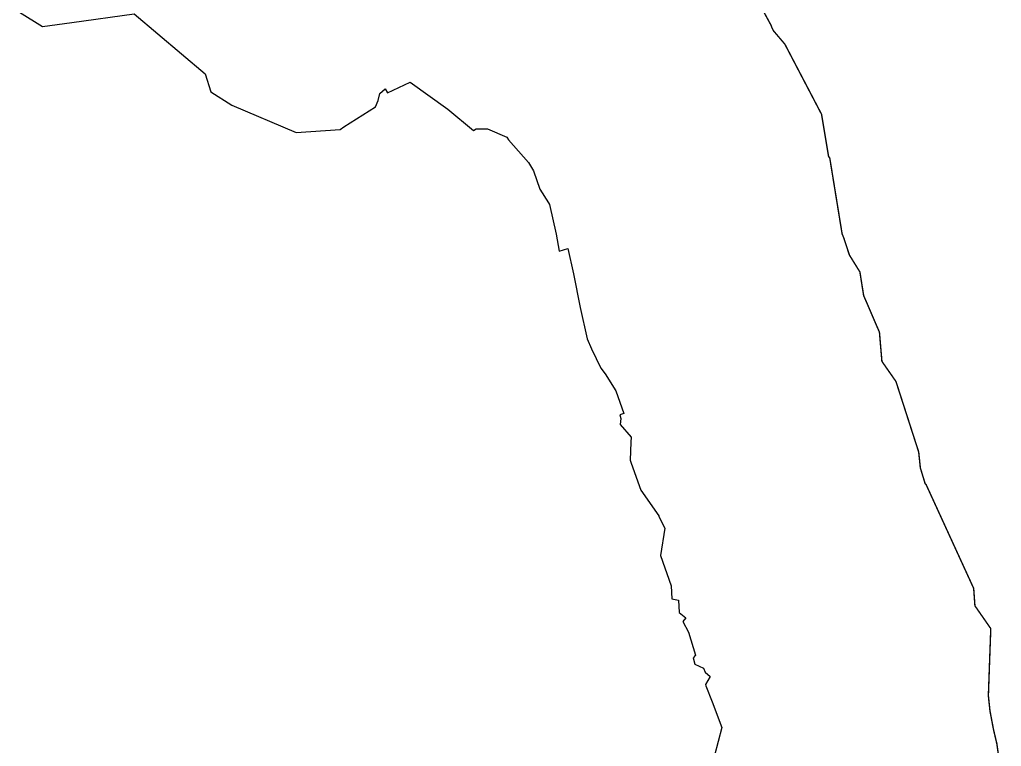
# Model space of a CAD drawing. Header units: metres. Extents: x 255476 to 378809, y 1739479 to 2227865.
# Drawn here: x 312365 to 315864, y 1899293 to 1901882 of the extents above; entities that cross this region are included whole.
import ezdxf

# ---------------------------------------------------------------- set-up
doc = ezdxf.new("R2010")
doc.units = ezdxf.units.M
doc.header["$MEASUREMENT"] = 0
doc.layers.add('COASTLINE', color=5, linetype='Continuous')
doc.layers.add('DISTRICT BOUNDRY', color=86, linetype='Continuous')

msp = doc.modelspace()

# ---------------------------------------------------------------- linework, layer by layer
at = {"layer": 'COASTLINE', "color": 1, "flags": 128}
msp.add_lwpolyline([(314992.5, 1901955.4, 5, 5, 0), (315042.6, 1901863, 5, 5, 0), (315046.9, 1901851.7, 5, 5, 0), (315052.4, 1901841.7, 5, 5, 0), (315092, 1901795.3, 5, 5, 0), (315222.8, 1901545.4, 5, 5, 0), (315247.9, 1901395.1, 5, 5, 0), (315252.2, 1901389.1, 5, 5, 0), (315296.1, 1901119.4, 5, 5, 0), (315302.8, 1901102.7, 5, 5, 0), (315322, 1901043.8, 5, 5, 0), (315359.6, 1900983.2, 5, 5, 0), (315372.9, 1900899.3, 5, 5, 0), (315429.2, 1900768.5, 5, 5, 0), (315438, 1900664.6, 5, 5, 0), (315488.1, 1900592.9, 5, 5, 0), (315569.1, 1900341.6, 5, 5, 0), (315575, 1900285, 5, 5, 0), (315592.1, 1900228.8, 5, 5, 0), (315595.2, 1900226.2, 5, 5, 0), (315765.1, 1899855.5, 5, 5, 0), (315769.5, 1899793.5, 5, 5, 0), (315826, 1899712.2, 5, 5, 0), (315817.4, 1899472.9, 5, 5, 0), (315823.2, 1899418.6, 5, 5, 0), (315833.5, 1899364.1, 5, 5, 0), (315836.1, 1899350.8, 5, 5, 0), (315847.5, 1899302.4, 5, 5, 0), (315861.2, 1899206.9, 5, 5, 0)], format="xyseb", dxfattribs=at)
at = {"layer": 'DISTRICT BOUNDRY'}
msp.add_polyline3d([(312365, 1901909, 0), (312446.6, 1901857.7, 0), (312551.3, 1901871.7, 0), (312773.2, 1901903.3, 0), (313025.8, 1901689.9, 0), (313045.9, 1901625.7, 0), (313121.4, 1901577.3, 0), (313350.3, 1901479.9, 0), (313507.6, 1901491, 0), (313520.2, 1901500, 0), (313632.8, 1901572.1, 0), (313642.3, 1901594.2, 0), (313648.6, 1901619.6, 0), (313667.6, 1901635.4, 0), (313676, 1901621.4, 0), (313756.3, 1901659.2, 0), (313891.1, 1901563.4, 0), (313981.9, 1901487.5, 0), (313991.7, 1901493.4, 0), (314032.9, 1901493.9, 0), (314100.9, 1901463.2, 0), (314107.7, 1901454.6, 0), (314178.7, 1901373.4, 0), (314196.6, 1901343.9, 0), (314218.8, 1901278.4, 0), (314250.3, 1901229.7, 0), (314253.9, 1901223.6, 0), (314276.7, 1901117.8, 0), (314287.3, 1901056.8, 0), (314318.1, 1901067.4, 0), (314339.2, 1900976.9, 0), (314362.6, 1900856.8, 0), (314388.1, 1900744.4, 0), (314403.3, 1900708.9, 0), (314436, 1900640.9, 0), (314451.8, 1900620.2, 0), (314489.4, 1900559.7, 0), (314518.6, 1900478.4, 0), (314503.9, 1900473.5, 0), (314507.5, 1900460.8, 0), (314504.6, 1900439.8, 0), (314544.9, 1900394.9, 0), (314542.7, 1900376.8, 0), (314540.6, 1900312, 0), (314544, 1900302.1, 0), (314579.1, 1900205.7, 0), (314642.5, 1900113.9, 0), (314643.5, 1900112, 0), (314664.8, 1900070, 0), (314649.4, 1899973.3, 0), (314687.3, 1899864.4, 0), (314689.6, 1899817.8, 0), (314712.5, 1899813.7, 0), (314715, 1899770, 0), (314739.2, 1899751, 0), (314729, 1899737.9, 0), (314748.9, 1899700, 0), (314774.1, 1899617.2, 0), (314765.8, 1899607.8, 0), (314771.3, 1899585.7, 0), (314802, 1899571.7, 0), (314807.9, 1899557.1, 0), (314825.7, 1899541.9, 0), (314809.3, 1899512.8, 0), (314810.3, 1899508.3, 0), (314833.2, 1899451.5, 0), (314868, 1899359.4, 0), (314840.9, 1899260.4, 0)], dxfattribs=at)

doc.saveas('drawing.dxf')
